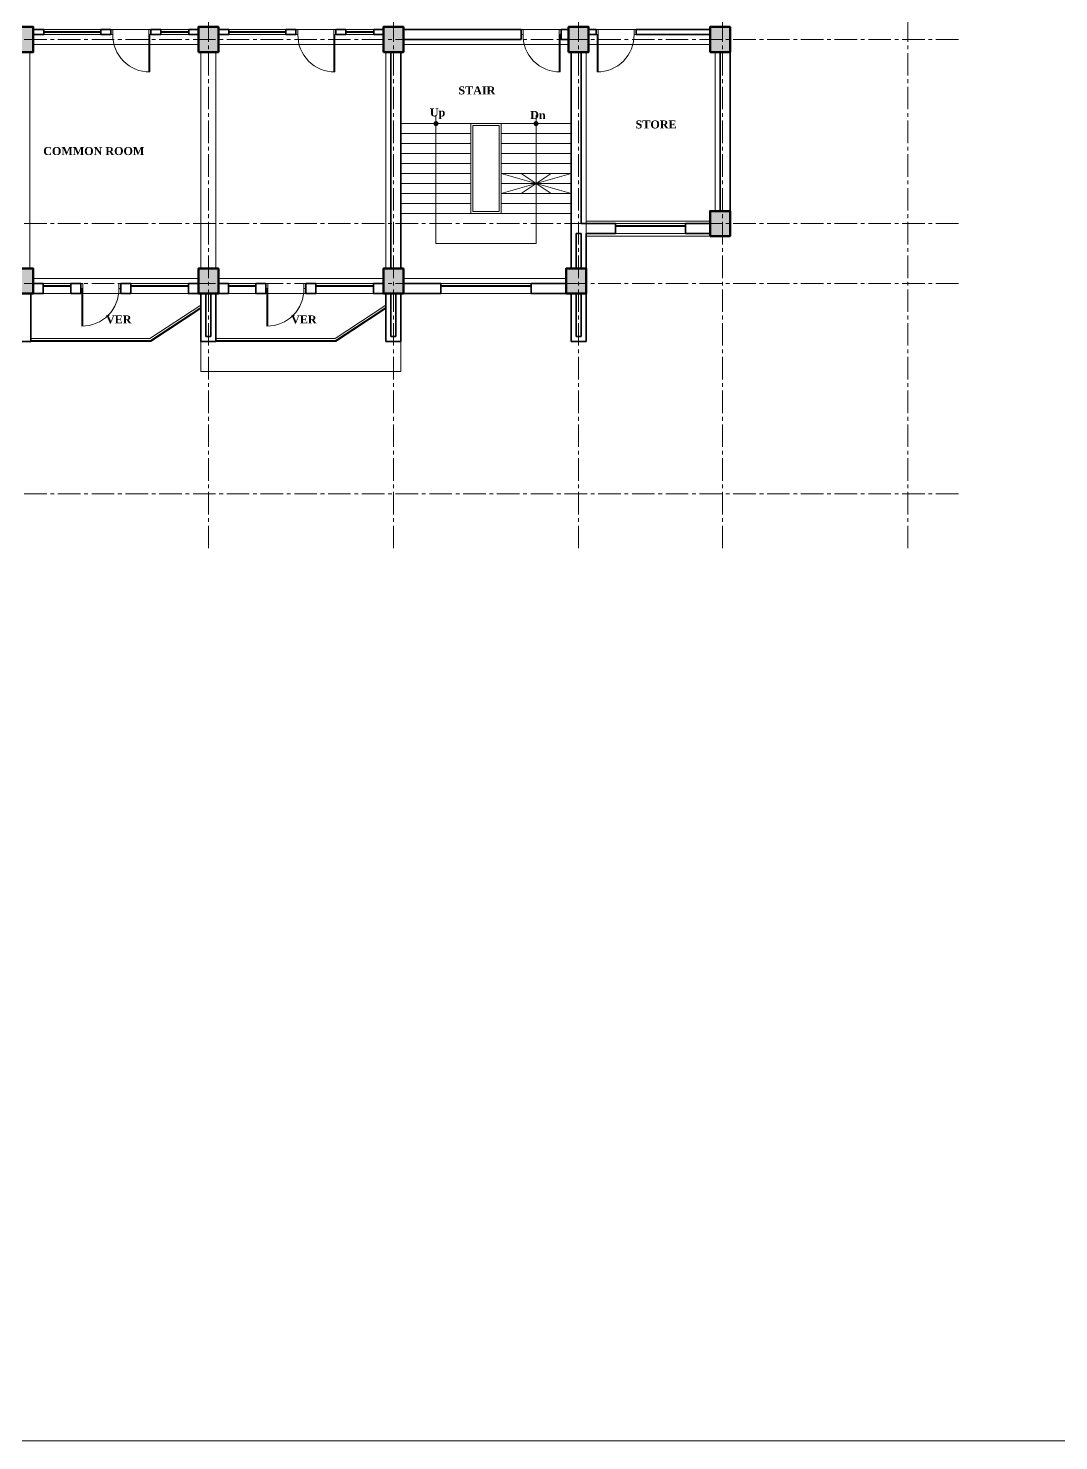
# Model space of a CAD drawing. Header units: feet. Extents: x 25261344 to 25389498, y 30010528 to 30074588.
# Drawn here: x 25358113 to 25359143, y 30071075 to 30072487 of the extents above; entities that cross this region are included whole.
import ezdxf

# ---------------------------------------------------------------- set-up
doc = ezdxf.new("R2010")
doc.units = ezdxf.units.FT
doc.header["$LTSCALE"] = 30
doc.header["$MEASUREMENT"] = 0
doc.header["$PDMODE"] = 32
doc.header["$PDSIZE"] = 15
doc.linetypes.add('CENTER2', pattern=[1.125, 0.75, -0.125, 0.125, -0.125])
doc.linetypes.add('DASHED', pattern=[0.75, 0.5, -0.25])
doc.layers.get('0').update_dxf_attribs({"lineweight": 5})
for name, color, linetype, lineweight in [('Column', 1, 'Continuous', 80), ('Dim-1', 7, 'Continuous', 9), ('Door', 32, 'Continuous', 5), ('GRADE BEAM', 2, 'Continuous', 20), ('grid text', 252, 'CENTER2', 9), ('LINE', 193, 'Continuous', 9), ('line 2', 7, 'Continuous', 13), ('rail', 224, 'Continuous', 9), ('STAIR', 243, 'Continuous', 13), ('TEXT', 7, 'Continuous', 18), ('WALL', 7, 'Continuous', 35), ('WIN', 142, 'Continuous', 20)]:
    doc.layers.add(name, color=color, linetype=linetype, lineweight=lineweight)
doc.styles.get("Standard").update_dxf_attribs({"font": 'timesbd.ttf'})
doc.styles.add('SWIS_LT', font='swisscl.ttf')
doc.dimstyles.new('dim-02', dxfattribs={"dimtxt": 8, "dimasz": 3, "dimexe": 3, "dimexo": 3, "dimgap": 2, "dimtad": 0, "dimdec": 0, "dimzin": 0, "dimdsep": 46, "dimlunit": 4, "dimtxsty": 'SWIS_LT', "dimblk": 'ARCHTICK', "dimcen": 2, "dimdle": 3, "dimclrd": 256, "dimclre": 256, "dimclrt": 256, "dimadec": 0, "dimazin": 0, "dimtfac": 1, "dimtdec": 0, "dimtix": 1, "dimtmove": 0, "dimatfit": 3, "dimfxl": 0, "dimfrac": 2, "dimtolj": 1, "dimtzin": 1, "dimlwd": -1, "dimarcsym": 0})

# ---------------------------------------------------------------- blocks, each defined once
blk = doc.blocks.new('FG')
at = {"layer": 'Door'}
for p, q in [((-2, -5), (-2, -42.4)), ((-1, -5), (-1, -42.4))]:
    blk.add_line(p, q, dxfattribs=at)
for points in [[(-40, 0), (-38, 0), (-38, -5), (-40, -5)], [(0, 0), (-2, 0), (-2, -5), (0, -5)]]:
    blk.add_lwpolyline(points, dxfattribs=at)
blk.add_arc((-1.4, -5.8), 36.6, 178.7054, 270.6905, dxfattribs=at)
blk = doc.blocks.new('DFGDFG')
at = {"layer": 'grid text'}
for p, q in [((25353815.4, 30071967.2), (25353815.4, 30072999.8)), ((25354000.4, 30071967.2), (25354000.4, 30072999.8)), ((25354185.4, 30071967.2), (25354185.4, 30072999.8)), ((25354329.4, 30071967.2), (25354329.4, 30072999.8)), ((25354514.4, 30071967.2), (25354514.4, 30072999.8)), ((25354565.1, 30072475.7), (25352812.9, 30072475.7)), ((25354565.1, 30072291.7), (25352812.9, 30072291.7)), ((25354565.1, 30072231.7), (25352812.9, 30072231.7)), ((25354565.1, 30072021.7), (25352812.9, 30072021.7))]:
    blk.add_line(p, q, dxfattribs=at)
blk = doc.blocks.new('_ArchTick')
at = {"color": 0, "linetype": 'ByBlock', "const_width": 0.15}
blk.add_lwpolyline([(-0.5, -0.5), (0.5, 0.5)], dxfattribs=at)
blk = doc.blocks.new('*D151')
at = {"layer": 'Defpoints', "color": 0}
for p in [(25358999.6, 30072941.7), (25357314.8, 30071881.7), (25357560.6, 30071881.7)]:
    blk.add_point(p, dxfattribs=at)
at = {"layer": 'Dim-1', "lineweight": -2}
for p, q in [((25357324.8, 30072941.7), (25357311.8, 30072941.7)), ((25357324.8, 30071881.7), (25357311.8, 30071881.7))]:
    blk.add_line(p, q, dxfattribs=at)
at = {"layer": 'Dim-1'}
for p, q in [((25357314.8, 30072944.7), (25357314.8, 30072424.7)), ((25357314.8, 30071878.7), (25357314.8, 30072398.7))]:
    blk.add_line(p, q, dxfattribs=at)
at = {"layer": 'Dim-1', "xscale": 3, "yscale": 3, "zscale": 3}
for p, rotation in [((25357314.8, 30072941.7), 90), ((25357314.8, 30071881.7), 270)]:
    blk.add_blockref('_ArchTick', p, dxfattribs=dict(at, rotation=rotation))
at = {"layer": 'Dim-1', "insert": (25357314.8, 30072411.7), "char_height": 8, "attachment_point": 5, "rotation": 90, "style": 'SWIS_LT'}
blk.add_mtext('\\A1;88\'-4"', dxfattribs=at)
blk = doc.blocks.new('CLMN-1')
at = {"layer": 'Column', "lineweight": 0}
h = blk.add_hatch(dxfattribs=at)
h.set_pattern_fill('AR-CONC', color=9, style=0)
h.set_pattern_definition([(50, (2964.0585, 2071.44), (7.172601826, -0.6275213498), [0.75, -8.25]), (355, (2964.0585, 2071.44), (-1.3875133361, 7.521921337), [0.6, -6.6]), (100.4514, (2964.656, 2071.3876), (5.7850938171, 6.8943954206), [0.6374019, -7.01142112]), (46.1842, (2964.0585, 2073.44), (10.6724104863, -1.6551901433), [1.125, -12.375]), (96.6356, (2964.948, 2073.302), (9.3466270555, 9.741178709), [0.95610288, -10.51713]), (351.1842, (2964.058, 2073.44), (9.3466194513, 9.7411860093), [0.9, -9.9]), (21, (2965.0585, 2072.94), (5.9690705212, -4.02618890665), [0.75, -8.25]), (326, (2965.0585, 2072.94), (2.4331533192, 7.2515004505), [0.6, -6.6]), (71.4514, (2965.556, 2072.6044), (8.4022262858, 3.2253049671), [0.6374019, -7.01142112]), (37.5, (2964.0585, 2071.44), (0.12159855317, 3.32893853831), [0, -6.52, 0, -6.7, 0, -6.625]), (7.5, (2964.0585, 2071.44), (2.63069537442, 3.94411711882), [0, -3.82, 0, -6.37, 0, -2.525]), (327.5, (2961.8285, 2071.44), (5.33822436172, -0.22554871734), [0, -2.5, 0, -7.8, 0, -10.35]), (317.5, (2960.8285, 2071.44), (5.8318616934, 1.0010498233), [0, -3.25, 0, -5.18, 0, -7.35])])
h.paths.add_polyline_path([(25350570.7, 30072708), (25350590.7, 30072708), (25350590.7, 30072733), (25350570.7, 30072733)])
h.paths.add_polyline_path([(25350570.7, 30072824), (25350590.7, 30072824), (25350590.7, 30072849), (25350570.7, 30072849)])
h.paths.add_polyline_path([(25350570.7, 30073065.5), (25350590.7, 30073065.5), (25350590.7, 30073090.5), (25350570.7, 30073090.5)])
h.paths.add_polyline_path([(25350570.7, 30072481.6), (25350570.7, 30072491.6), (25350585.7, 30072491.6), (25350585.7, 30072466.6), (25350560.7, 30072466.6), (25350560.7, 30072481.6)])
h.paths.add_polyline_path([(25350570.7, 30072567.5), (25350560.7, 30072567.5), (25350560.7, 30072582.5), (25350585.7, 30072582.5), (25350585.7, 30072557.5), (25350570.7, 30072557.5)])
h.paths.add_polyline_path([(25350405.7, 30072481.6), (25350415.7, 30072481.6), (25350415.7, 30072466.6), (25350390.7, 30072466.6), (25350390.7, 30072491.6), (25350405.7, 30072491.6)])
h.paths.add_polyline_path([(25350405.7, 30072567.6), (25350405.7, 30072557.6), (25350390.7, 30072557.6), (25350390.7, 30072582.6), (25350415.7, 30072582.6), (25350415.7, 30072567.6)])
h.paths.add_polyline_path([(25351495.7, 30072466.5), (25351515.7, 30072466.5), (25351515.7, 30072491.5), (25351495.7, 30072491.5)])
h.paths.add_polyline_path([(25351313.2, 30072466.5), (25351333.2, 30072466.5), (25351333.2, 30072491.5), (25351313.2, 30072491.5)])
h.paths.add_polyline_path([(25351128.2, 30072466.5), (25351148.2, 30072466.5), (25351148.2, 30072491.5), (25351128.2, 30072491.5)])
h.paths.add_polyline_path([(25350943.2, 30072466.5), (25350963.2, 30072466.5), (25350963.2, 30072491.5), (25350943.2, 30072491.5)])
h.paths.add_polyline_path([(25350758.2, 30072466.5), (25350778.2, 30072466.5), (25350778.2, 30072491.5), (25350758.2, 30072491.5)])
h.paths.add_polyline_path([(25350205.7, 30072466.5), (25350225.7, 30072466.5), (25350225.7, 30072491.5), (25350205.7, 30072491.5)])
h.paths.add_polyline_path([(25351498.2, 30072708), (25351518.2, 30072708), (25351518.2, 30072733), (25351498.2, 30072733)])
h.paths.add_polyline_path([(25351313.2, 30072708), (25351333.2, 30072708), (25351333.2, 30072733), (25351313.2, 30072733)])
h.paths.add_polyline_path([(25351128.2, 30072708), (25351148.2, 30072708), (25351148.2, 30072733), (25351128.2, 30072733)])
h.paths.add_polyline_path([(25350943.2, 30072708), (25350963.2, 30072708), (25350963.2, 30072733), (25350943.2, 30072733)])
h.paths.add_polyline_path([(25350758.2, 30072708), (25350778.2, 30072708), (25350778.2, 30072733), (25350758.2, 30072733)])
h.paths.add_polyline_path([(25350388.2, 30072708), (25350408.2, 30072708), (25350408.2, 30072733), (25350388.2, 30072733)])
h.paths.add_polyline_path([(25350205.7, 30072708), (25350225.7, 30072708), (25350225.7, 30072733), (25350205.7, 30072733)])
h.paths.add_polyline_path([(25351639.7, 30072524), (25351659.7, 30072524), (25351659.7, 30072549), (25351639.7, 30072549)])
h.paths.add_polyline_path([(25351639.7, 30072708), (25351659.7, 30072708), (25351659.7, 30072733), (25351639.7, 30072733)])
h.paths.add_polyline_path([(25351495.7, 30073065.5), (25351515.7, 30073065.5), (25351515.7, 30073090.5), (25351495.7, 30073090.5)])
h.paths.add_polyline_path([(25351639.7, 30073008), (25351659.7, 30073008), (25351659.7, 30073033), (25351639.7, 30073033)])
h.paths.add_polyline_path([(25351639.7, 30072824), (25351659.7, 30072824), (25351659.7, 30072849), (25351639.7, 30072849)])
h.paths.add_polyline_path([(25351498.2, 30072824), (25351518.2, 30072824), (25351518.2, 30072849), (25351498.2, 30072849)])
h.paths.add_polyline_path([(25351313.2, 30072824), (25351333.2, 30072824), (25351333.2, 30072849), (25351313.2, 30072849)])
h.paths.add_polyline_path([(25351128.2, 30072824), (25351148.2, 30072824), (25351148.2, 30072849), (25351128.2, 30072849)])
h.paths.add_polyline_path([(25350943.2, 30072824), (25350963.2, 30072824), (25350963.2, 30072849), (25350943.2, 30072849)])
h.paths.add_polyline_path([(25350758.2, 30072824), (25350778.2, 30072824), (25350778.2, 30072849), (25350758.2, 30072849)])
h.paths.add_polyline_path([(25350388.2, 30072824), (25350408.2, 30072824), (25350408.2, 30072849), (25350388.2, 30072849)])
h.paths.add_polyline_path([(25350205.7, 30072824), (25350225.7, 30072824), (25350225.7, 30072849), (25350205.7, 30072849)])
h.paths.add_polyline_path([(25351313.2, 30073065.5), (25351333.2, 30073065.5), (25351333.2, 30073090.5), (25351313.2, 30073090.5)])
h.paths.add_polyline_path([(25351128.2, 30073065.5), (25351148.2, 30073065.5), (25351148.2, 30073090.5), (25351128.2, 30073090.5)])
h.paths.add_polyline_path([(25350943.2, 30073065.5), (25350963.2, 30073065.5), (25350963.2, 30073090.5), (25350943.2, 30073090.5)])
h.paths.add_polyline_path([(25350758.2, 30073065.5), (25350778.2, 30073065.5), (25350778.2, 30073090.5), (25350758.2, 30073090.5)])
h.paths.add_polyline_path([(25350390.7, 30073065.5), (25350410.7, 30073065.5), (25350410.7, 30073090.5), (25350390.7, 30073090.5)])
h.paths.add_polyline_path([(25350205.7, 30073065.5), (25350225.7, 30073065.5), (25350225.7, 30073090.5), (25350205.7, 30073090.5)])
h.paths.add_polyline_path([(25350758.2, 30072254), (25350778.2, 30072254), (25350778.2, 30072279), (25350758.2, 30072279)])
h.paths.add_polyline_path([(25350388.2, 30072254), (25350408.2, 30072254), (25350408.2, 30072279), (25350388.2, 30072279)])
h.paths.add_polyline_path([(25350205.7, 30072254), (25350225.7, 30072254), (25350225.7, 30072279), (25350205.7, 30072279)])
at = {"layer": 'Column'}
for points in [[(25350943.2, 30072708), (25350963.2, 30072708), (25350963.2, 30072733), (25350943.2, 30072733)], [(25351128.2, 30072708), (25351148.2, 30072708), (25351148.2, 30072733), (25351128.2, 30072733)], [(25351313.2, 30072708), (25351333.2, 30072708), (25351333.2, 30072733), (25351313.2, 30072733)], [(25351498.2, 30072708), (25351518.2, 30072708), (25351518.2, 30072733), (25351498.2, 30072733)], [(25351639.7, 30072708), (25351659.7, 30072708), (25351659.7, 30072733), (25351639.7, 30072733)], [(25351639.7, 30072524), (25351659.7, 30072524), (25351659.7, 30072549), (25351639.7, 30072549)], [(25350943.2, 30072466.5), (25350963.2, 30072466.5), (25350963.2, 30072491.5), (25350943.2, 30072491.5)], [(25351128.2, 30072466.5), (25351148.2, 30072466.5), (25351148.2, 30072491.5), (25351128.2, 30072491.5)], [(25351313.2, 30072466.5), (25351333.2, 30072466.5), (25351333.2, 30072491.5), (25351313.2, 30072491.5)], [(25351495.7, 30072466.5), (25351515.7, 30072466.5), (25351515.7, 30072491.5), (25351495.7, 30072491.5)]]:
    blk.add_lwpolyline(points, close=True, dxfattribs=at)
blk = doc.blocks.new('T B')
at = {"layer": 'GRADE BEAM'}
for points in [[(25353176, 30069038.6), (25353176, 30069023.6), (25353011, 30069023.6), (25353011, 30069038.6)], [(25353361, 30069038.6), (25353361, 30069023.6), (25353196, 30069023.6), (25353196, 30069038.6)], [(25353546, 30069038.6), (25353546, 30069023.6), (25353381, 30069023.6), (25353381, 30069038.6)], [(25353687.5, 30069038.6), (25353687.5, 30069023.6), (25353566, 30069023.6), (25353566, 30069038.6)], [(25352994.5, 30069016.1), (25353007.5, 30069016.1), (25353007.5, 30068799.6), (25352994.5, 30068799.6)], [(25353178.5, 30069016.1), (25353193.5, 30069016.1), (25353193.5, 30068799.6), (25353178.5, 30068799.6)], [(25353363.5, 30069016.1), (25353378.5, 30069016.1), (25353378.5, 30068799.6), (25353363.5, 30068799.6)], [(25353548.5, 30069016.1), (25353563.5, 30069016.1), (25353563.5, 30068799.6), (25353548.5, 30068799.6)], [(25353692.5, 30069016.1), (25353707.5, 30069016.1), (25353707.5, 30068857.1), (25353692.5, 30068857.1)], [(25353687.5, 30068847.1), (25353687.5, 30068832.1), (25353563.5, 30068832.1), (25353563.5, 30068847.1)], [(25353176, 30068789.6), (25353176, 30068774.6), (25353011, 30068774.6), (25353011, 30068789.6)], [(25353361, 30068789.6), (25353361, 30068774.6), (25353196, 30068774.6), (25353196, 30068789.6)], [(25353543.5, 30068789.6), (25353543.5, 30068774.6), (25353381, 30068774.6), (25353381, 30068789.6)], [(25352993.5, 30068774.6), (25353008.5, 30068774.6), (25353008.5, 30068726.6), (25352993.5, 30068726.6)], [(25353178.5, 30068774.6), (25353193.5, 30068774.6), (25353193.5, 30068726.6), (25353178.5, 30068726.6)], [(25353363.5, 30068774.6), (25353378.5, 30068774.6), (25353378.5, 30068726.6), (25353363.5, 30068726.6)], [(25353548.5, 30068774.6), (25353563.5, 30068774.6), (25353563.5, 30068726.6), (25353548.5, 30068726.6)]]:
    blk.add_lwpolyline(points, close=True, dxfattribs=at)

msp = doc.modelspace()

# ---------------------------------------------------------------- linework, layer by layer
msp.add_lwpolyline([(25352085.2, 30073771.6), (25389498.3, 30073771.6), (25389498.3, 30071075.1), (25352085.2, 30071075.1)], close=True)
at = {"layer": 'LINE', "color": 0, "ltscale": 10}
for points in [[(25358520.6, 30072400.2), (25358520.6, 30072271.7), (25358520.6, 30072271.7), (25358620.6, 30072271.7), (25358620.6, 30072331.7), (25358585.6, 30072321.7), (25358605.6, 30072321.7), (25358620.6, 30072331.7), (25358655.6, 30072321.7), (25358635.6, 30072321.7), (25358620.6, 30072331.7)], [(25358620.6, 30072400.2), (25358620.6, 30072331.7), (25358585.6, 30072341.7), (25358605.6, 30072341.7), (25358620.6, 30072331.7), (25358655.6, 30072341.7), (25358635.6, 30072341.7), (25358620.6, 30072331.7)]]:
    msp.add_lwpolyline(points, dxfattribs=at)
at = {"layer": 'LINE', "color": 0, "ltscale": 10, "const_width": 2.5}
for points in [[(25358520.6, 30072392.9, -1), (25358520.6, 30072390.4, -1)], [(25358620.6, 30072392.9, -1), (25358620.6, 30072390.4, -1)]]:
    msp.add_lwpolyline(points, format="xyb", close=True, dxfattribs=at)
at = {"layer": 'line 2'}
for p in [(25358285.6, 30072206.7), (25358115.6, 30072173.7)]:
    msp.add_line(p, (25358235.6, 30072173.7), dxfattribs=at)
msp.add_lwpolyline([(25358300.6, 30072173.7), (25358420.6, 30072173.7), (25358470.6, 30072206.7)], dxfattribs=at)
at = {"layer": 'line 2', "linetype": 'DASHED', "ltscale": 20}
msp.add_lwpolyline([(25358285.6, 30072173.7), (25358285.6, 30072143.7), (25358485.6, 30072143.7), (25358485.6, 30072173.7)], dxfattribs=at)
at = {"layer": 'rail'}
for p, q in [((25358555.6, 30072301.7), (25358555.6, 30072391.7)), ((25358555.6, 30072391.7), (25358585.6, 30072391.7)), ((25358557.6, 30072303.7), (25358557.6, 30072389.7)), ((25358557.6, 30072389.7), (25358583.6, 30072389.7)), ((25358583.6, 30072303.7), (25358583.6, 30072389.7)), ((25358585.6, 30072301.7), (25358585.6, 30072391.7)), ((25358585.6, 30072301.7), (25358555.6, 30072301.7)), ((25358583.6, 30072303.7), (25358557.6, 30072303.7)), ((25358285.6, 30072210.3), (25358234.7, 30072176.7)), ((25358285.6, 30072207.9), (25358235.3, 30072174.7)), ((25358470.6, 30072210.3), (25358419.7, 30072176.7)), ((25358470.6, 30072207.9), (25358420.3, 30072174.7)), ((25358234.7, 30072176.7), (25358115.6, 30072176.7)), ((25358235.3, 30072174.7), (25358115.6, 30072174.7)), ((25358419.7, 30072176.7), (25358300.6, 30072176.7)), ((25358420.3, 30072174.7), (25358300.6, 30072174.7))]:
    msp.add_line(p, q, dxfattribs=at)
at = {"layer": 'STAIR'}
for p, q in [((25358555.6, 30072391.7), (25358485.6, 30072391.7)), ((25358555.6, 30072381.7), (25358485.6, 30072381.7)), ((25358585.6, 30072391.7), (25358655.6, 30072391.7)), ((25358585.6, 30072381.7), (25358655.6, 30072381.7)), ((25358555.6, 30072371.7), (25358485.6, 30072371.7)), ((25358585.6, 30072371.7), (25358655.6, 30072371.7)), ((25358555.6, 30072361.7), (25358485.6, 30072361.7)), ((25358585.6, 30072361.7), (25358655.6, 30072361.7)), ((25358555.6, 30072351.7), (25358485.6, 30072351.7)), ((25358555.6, 30072341.7), (25358485.6, 30072341.7)), ((25358585.6, 30072351.7), (25358655.6, 30072351.7)), ((25358585.6, 30072341.7), (25358655.6, 30072341.7)), ((25358555.6, 30072331.7), (25358485.6, 30072331.7)), ((25358585.6, 30072331.7), (25358655.6, 30072331.7)), ((25358555.6, 30072321.7), (25358485.6, 30072321.7)), ((25358555.6, 30072311.7), (25358485.6, 30072311.7)), ((25358585.6, 30072321.7), (25358655.6, 30072321.7)), ((25358585.6, 30072311.7), (25358655.6, 30072311.7)), ((25358555.6, 30072301.7), (25358485.6, 30072301.7)), ((25358585.6, 30072301.7), (25358655.6, 30072301.7))]:
    msp.add_line(p, q, dxfattribs=at)
at = {"layer": 'WALL', "ltscale": 10}
for p, q in [((25358128.6, 30072485.7), (25358118.1, 30072485.7)), ((25358128.6, 30072480.7), (25358118.1, 30072480.7)), ((25358128.6, 30072485.7), (25358128.6, 30072480.7)), ((25358185.6, 30072485.7), (25358185.6, 30072480.7)), ((25358195.6, 30072485.7), (25358185.6, 30072485.7)), ((25358185.6, 30072480.7), (25358195.6, 30072480.7)), ((25358195.6, 30072485.7), (25358195.6, 30072480.7)), ((25358245.6, 30072485.7), (25358235.6, 30072485.7)), ((25358245.6, 30072480.7), (25358235.6, 30072480.7)), ((25358273.6, 30072485.7), (25358283.1, 30072485.7)), ((25358273.6, 30072480.7), (25358283.1, 30072480.7)), ((25358313.6, 30072485.7), (25358303.1, 30072485.7)), ((25358313.6, 30072480.7), (25358303.1, 30072480.7)), ((25358313.6, 30072485.7), (25358313.6, 30072480.7)), ((25358370.6, 30072485.7), (25358370.6, 30072480.7)), ((25358380.6, 30072485.7), (25358370.6, 30072485.7)), ((25358370.6, 30072480.7), (25358380.6, 30072480.7)), ((25358380.6, 30072485.7), (25358380.6, 30072480.7)), ((25358430.6, 30072485.7), (25358420.6, 30072485.7)), ((25358430.6, 30072480.7), (25358420.6, 30072480.7)), ((25358458.6, 30072485.7), (25358468.1, 30072485.7)), ((25358458.6, 30072485.7), (25358468.1, 30072485.7)), ((25358458.6, 30072480.7), (25358468.1, 30072480.7)), ((25358458.6, 30072480.7), (25358468.1, 30072480.7)), ((25358488.1, 30072485.7), (25358605.6, 30072485.7)), ((25358605.6, 30072475.7), (25358605.6, 30072485.7)), ((25358645.6, 30072485.7), (25358653.1, 30072485.7)), ((25358645.6, 30072475.7), (25358645.6, 30072485.7)), ((25358673.1, 30072485.7), (25358680.6, 30072485.7)), ((25358673.1, 30072485.7), (25358680.6, 30072485.7)), ((25358673.1, 30072480.7), (25358680.6, 30072480.7)), ((25358673.1, 30072480.7), (25358680.6, 30072480.7)), ((25358720.6, 30072485.7), (25358794.6, 30072485.7)), ((25358720.6, 30072480.7), (25358794.6, 30072480.7)), ((25358488.1, 30072475.7), (25358605.6, 30072475.7)), ((25358645.6, 30072475.7), (25358653.1, 30072475.7)), ((25358475.6, 30072463.2), (25358475.6, 30072246.7)), ((25358485.6, 30072463.2), (25358485.6, 30072246.7)), ((25358655.6, 30072463.2), (25358655.6, 30072246.7)), ((25358665.6, 30072463.2), (25358665.6, 30072291.7)), ((25358804.6, 30072463.2), (25358804.6, 30072304.2)), ((25358814.6, 30072463.2), (25358814.6, 30072304.2)), ((25358660.6, 30072281.7), (25358660.6, 30072246.7)), ((25358665.6, 30072281.7), (25358660.6, 30072281.7)), ((25358700.1, 30072291.7), (25358665.6, 30072291.7)), ((25358665.6, 30072281.7), (25358665.6, 30072246.7)), ((25358700.1, 30072281.7), (25358670.6, 30072281.7)), ((25358670.6, 30072281.7), (25358670.6, 30072246.7)), ((25358700.1, 30072291.7), (25358700.1, 30072281.7)), ((25358794.6, 30072291.7), (25358770.1, 30072291.7)), ((25358794.6, 30072281.7), (25358770.1, 30072281.7)), ((25358155.6, 30072231.7), (25358165.6, 30072231.7)), ((25358205.6, 30072231.7), (25358205.6, 30072221.7)), ((25358205.6, 30072231.7), (25358215.6, 30072231.7)), ((25358215.6, 30072231.7), (25358215.6, 30072221.7)), ((25358340.6, 30072231.7), (25358350.6, 30072231.7)), ((25358390.6, 30072231.7), (25358390.6, 30072221.7)), ((25358390.6, 30072231.7), (25358400.6, 30072231.7)), ((25358400.6, 30072231.7), (25358400.6, 30072221.7)), ((25358488.1, 30072231.7), (25358525.6, 30072231.7)), ((25358525.6, 30072231.7), (25358525.6, 30072221.7)), ((25358615.6, 30072231.7), (25358650.6, 30072231.7)), ((25358115.6, 30072221.7), (25358115.6, 30072173.7)), ((25358155.6, 30072221.7), (25358165.6, 30072221.7)), ((25358215.6, 30072221.7), (25358205.6, 30072221.7)), ((25358285.6, 30072221.7), (25358285.6, 30072173.7)), ((25358290.6, 30072221.7), (25358290.6, 30072178.7)), ((25358295.6, 30072221.7), (25358295.6, 30072178.7)), ((25358300.6, 30072221.7), (25358300.6, 30072173.7)), ((25358340.6, 30072221.7), (25358350.6, 30072221.7)), ((25358400.6, 30072221.7), (25358390.6, 30072221.7)), ((25358470.6, 30072221.7), (25358470.6, 30072173.7)), ((25358475.6, 30072221.7), (25358475.6, 30072178.7)), ((25358480.6, 30072221.7), (25358480.6, 30072178.7)), ((25358485.6, 30072221.7), (25358485.6, 30072173.7)), ((25358525.6, 30072221.7), (25358488.1, 30072221.7)), ((25358615.6, 30072221.7), (25358650.6, 30072221.7)), ((25358655.6, 30072221.7), (25358655.6, 30072173.7)), ((25358660.6, 30072221.7), (25358660.6, 30072178.7)), ((25358665.6, 30072221.7), (25358665.6, 30072178.7)), ((25358670.6, 30072221.7), (25358670.6, 30072173.7)), ((25358100.6, 30072173.7), (25358115.6, 30072173.7)), ((25358285.6, 30072173.7), (25358300.6, 30072173.7)), ((25358290.6, 30072178.7), (25358295.6, 30072178.7)), ((25358470.6, 30072173.7), (25358485.6, 30072173.7)), ((25358475.6, 30072178.7), (25358480.6, 30072178.7)), ((25358655.6, 30072173.7), (25358670.6, 30072173.7)), ((25358660.6, 30072178.7), (25358665.6, 30072178.7))]:
    msp.add_line(p, q, dxfattribs=at)
for points in [[(25358235.6, 30072485.7), (25358235.6, 30072480.7)], [(25358245.6, 30072485.7), (25358245.6, 30072480.7)], [(25358273.6, 30072485.7), (25358273.6, 30072480.7)], [(25358420.6, 30072485.7), (25358420.6, 30072480.7)], [(25358430.6, 30072485.7), (25358430.6, 30072480.7)], [(25358458.6, 30072485.7), (25358458.6, 30072480.7)], [(25358458.6, 30072485.7), (25358458.6, 30072480.7)], [(25358680.6, 30072485.7), (25358680.6, 30072480.7)], [(25358680.6, 30072485.7), (25358680.6, 30072480.7)], [(25358720.6, 30072485.7), (25358720.6, 30072480.7)], [(25358770.1, 30072291.7), (25358770.1, 30072281.7)], [(25358155.6, 30072231.7), (25358155.6, 30072221.7)], [(25358165.6, 30072231.7), (25358165.6, 30072221.7)], [(25358340.6, 30072231.7), (25358340.6, 30072221.7)], [(25358350.6, 30072231.7), (25358350.6, 30072221.7)], [(25358615.6, 30072231.7), (25358615.6, 30072221.7)]]:
    msp.add_lwpolyline(points, dxfattribs=at)
for points in [[(25358118.1, 30072231.7), (25358128.1, 30072231.7), (25358128.1, 30072221.7), (25358118.1, 30072221.7)], [(25358273.1, 30072231.7), (25358283.1, 30072231.7), (25358283.1, 30072221.7), (25358273.1, 30072221.7)], [(25358303.1, 30072231.7), (25358313.1, 30072231.7), (25358313.1, 30072221.7), (25358303.1, 30072221.7)], [(25358458.1, 30072231.7), (25358468.1, 30072231.7), (25358468.1, 30072221.7), (25358458.1, 30072221.7)]]:
    msp.add_lwpolyline(points, close=True, dxfattribs=at)
at = {"layer": 'WIN'}
for p, q in [((25358185.6, 30072485.7), (25358128.6, 30072485.7)), ((25358185.6, 30072483.7), (25358128.6, 30072483.7)), ((25358185.6, 30072482.7), (25358128.6, 30072482.7)), ((25358185.6, 30072480.7), (25358128.6, 30072480.7)), ((25358245.6, 30072485.7), (25358273.6, 30072485.7)), ((25358245.6, 30072483.7), (25358273.6, 30072483.7)), ((25358245.6, 30072482.7), (25358273.6, 30072482.7)), ((25358245.6, 30072480.7), (25358273.6, 30072480.7)), ((25358370.6, 30072485.7), (25358313.6, 30072485.7)), ((25358370.6, 30072483.7), (25358313.6, 30072483.7)), ((25358370.6, 30072482.7), (25358313.6, 30072482.7)), ((25358370.6, 30072480.7), (25358313.6, 30072480.7)), ((25358430.6, 30072485.7), (25358458.6, 30072485.7)), ((25358430.6, 30072483.7), (25358458.6, 30072483.7)), ((25358430.6, 30072482.7), (25358458.6, 30072482.7)), ((25358430.6, 30072480.7), (25358458.6, 30072480.7)), ((25358770.1, 30072291.7), (25358700.1, 30072291.7)), ((25358770.1, 30072289.7), (25358700.1, 30072289.7)), ((25358770.1, 30072288.7), (25358700.1, 30072288.7)), ((25358700.1, 30072281.7), (25358770.1, 30072281.7)), ((25358155.6, 30072231.7), (25358125.6, 30072231.7)), ((25358155.6, 30072229.7), (25358128.1, 30072229.7)), ((25358155.6, 30072228.7), (25358128.1, 30072228.7)), ((25358215.6, 30072231.7), (25358275.6, 30072231.7)), ((25358215.6, 30072229.7), (25358273.1, 30072229.7)), ((25358215.6, 30072228.7), (25358273.1, 30072228.7)), ((25358340.6, 30072231.7), (25358310.6, 30072231.7)), ((25358340.6, 30072229.7), (25358313.1, 30072229.7)), ((25358340.6, 30072228.7), (25358313.1, 30072228.7)), ((25358400.6, 30072231.7), (25358460.6, 30072231.7)), ((25358400.6, 30072229.7), (25358458.1, 30072229.7)), ((25358400.6, 30072228.7), (25358458.1, 30072228.7)), ((25358615.6, 30072231.7), (25358525.6, 30072231.7)), ((25358615.6, 30072229.7), (25358525.6, 30072229.7)), ((25358615.6, 30072228.7), (25358525.6, 30072228.7)), ((25358155.6, 30072221.7), (25358125.6, 30072221.7)), ((25358215.6, 30072221.7), (25358275.6, 30072221.7)), ((25358340.6, 30072221.7), (25358310.6, 30072221.7)), ((25358400.6, 30072221.7), (25358460.6, 30072221.7)), ((25358525.6, 30072221.7), (25358615.6, 30072221.7))]:
    msp.add_line(p, q, dxfattribs=at)

# ---------------------------------------------------------------- block references
msp.add_blockref('DFGDFG', (4477.7, 0))
at = {"layer": 'Dim-1'}
msp.add_blockref('CLMN-1', (7154.9, -244.8), dxfattribs=at)
at = {"layer": 'Door', "color": 2}
for p in [(25358235.6, 30072485.7), (25358420.6, 30072485.7), (25358645.6, 30072485.7)]:
    msp.add_blockref('FG', p, dxfattribs=at)
at = {"layer": 'Door', "color": 2, "xscale": -1}
for p in [(25358680.6, 30072485.7), (25358165.6, 30072231.7), (25358350.6, 30072231.7)]:
    msp.add_blockref('FG', p, dxfattribs=at)
at = {"layer": 'GRADE BEAM'}
msp.add_blockref('T B', (5107.1, 3447.1), dxfattribs=at)

# ---------------------------------------------------------------- texts
at = {"layer": 'TEXT', "ltscale": 10, "char_height": 8}
for s, insert, width, attachment_point in [('STAIR', (25358543, 30072420.7), 174.781, 7), ('Up', (25358529.9, 30072396.2), 179.781, 9), ('Dn', (25358630.2, 30072396.2), 172.281, 9), ('STORE', (25358720.1, 30072386.7), 174.781, 7), ('COMMON ROOM', (25358229.1, 30072368.2), 179.781, 3), ('VER', (25358190.8, 30072199.9), 179.781, 1), ('VER', (25358375.8, 30072199.9), 179.781, 1)]:
    msp.add_mtext(s, dxfattribs=dict(at, insert=insert, width=width, attachment_point=attachment_point))

# ---------------------------------------------------------------- dimensions: what is measured, and where the dimension line sits
at = {"layer": 'Dim-1'}
dim = msp.add_linear_dim(base=(25357314.8, 30071881.7), p1=(25358999.6, 30072941.7), p2=(25357560.6, 30071881.7), angle=90, dimstyle='dim-02', override={"dimtxt": 8, "dimfxl": 10}, dxfattribs=at)
dim.commit()
dim.dimension.update_dxf_attribs({"geometry": '*D151', "text_midpoint": (25357314.8, 30072411.7)})

doc.saveas('drawing.dxf')
